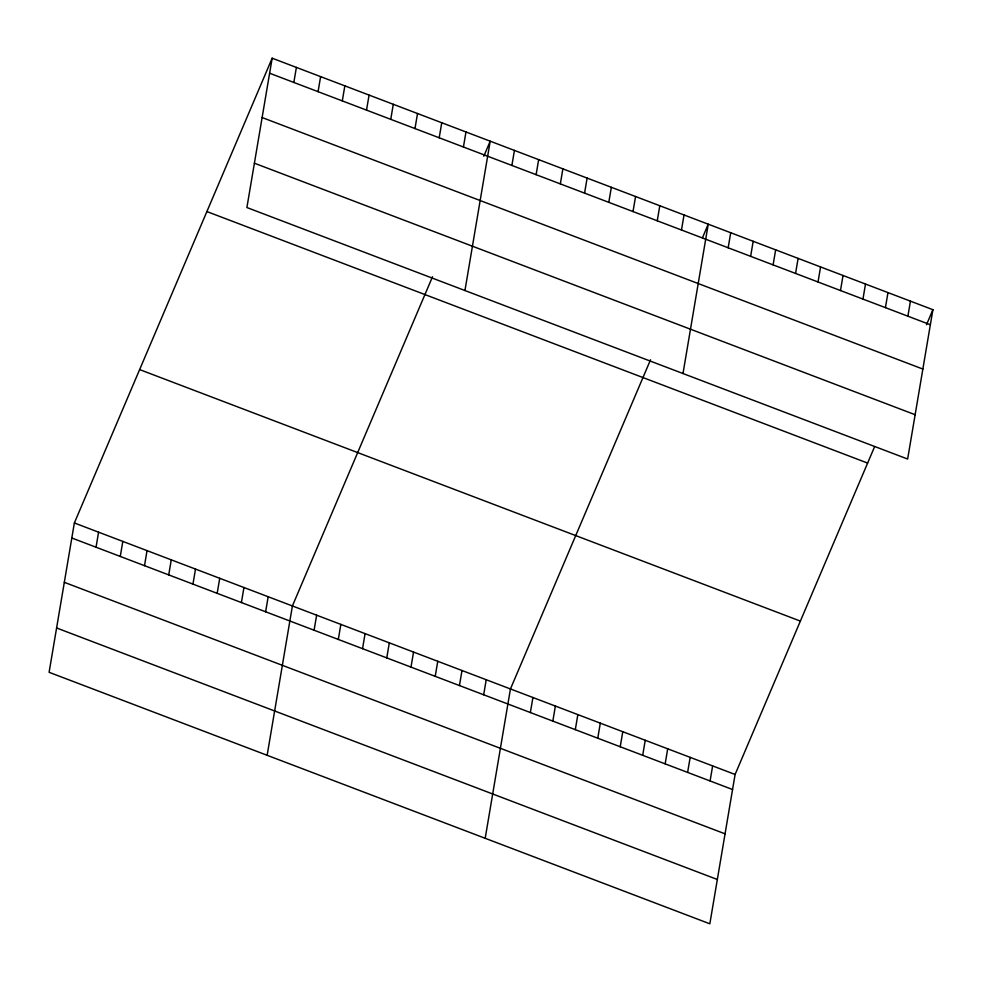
<?xml version="1.0" encoding="UTF-8"?>
<svg xmlns="http://www.w3.org/2000/svg" width="982" height="982" viewBox="0 0 982 982"><rect width="100%" height="100%" fill="white"/><g stroke="black" fill="none" stroke-linecap="round" stroke-linejoin="round"><path stroke-width="1.47" d="M272.161 58.196L246.899 207.533L907.638 459.036L932.9 309.698L272.161 58.196L74.362 522.964L49.1 672.302L709.839 923.804L735.101 774.467L874.618 446.638M96.04 547.22L98.581 532.183M120.27 556.45L122.811 541.401M144.501 565.669L147.042 550.632M168.72 574.887L171.273 559.85M192.951 584.118L195.492 569.069M293.839 82.451L296.392 67.414M217.182 593.337L219.722 578.288M318.07 91.682L320.611 76.633M241.4 602.555L243.953 587.518M342.301 100.901L344.842 85.851M265.631 611.774L268.172 596.737M366.519 110.119L369.072 95.082M267.141 755.293L292.403 605.955L432.51 276.764M390.75 119.338L393.291 104.301M314.08 630.223L316.634 615.186M414.981 128.568L417.522 113.519M338.311 639.442L340.852 624.405M439.2 137.787L441.753 122.75M362.542 648.672L365.083 633.623M463.43 147.005L465.971 131.969M386.773 657.891L389.314 642.842M464.94 290.525L490.202 141.187L483.795 156.248M410.992 667.109L413.545 652.073M511.892 165.455L514.433 150.406M435.222 676.328L437.763 661.291M536.111 174.673L538.664 159.636M459.453 685.559L461.994 670.51M560.341 183.892L562.882 168.855M483.672 694.777L486.225 679.74M584.572 193.123L587.113 178.073M485.194 838.297L510.444 688.959L650.55 359.756M608.791 202.341L611.344 187.304M530.366 712.551L532.907 697.515M633.022 211.56L635.563 196.523M552.829 721.107L555.382 706.058M657.253 220.79L659.794 205.741M575.305 729.651L577.846 714.614M681.471 230.009L684.024 214.96M597.768 738.206L600.309 723.157M682.993 373.528L708.243 224.191L702.425 237.877M620.231 746.762L622.772 731.713M728.165 247.783L730.718 232.734M642.694 755.305L645.235 740.268M750.629 256.327L753.182 241.29M665.158 763.861L667.699 748.812M773.104 264.882L775.645 249.845M687.621 772.404L690.174 757.368M795.567 273.438L798.108 258.389M710.084 780.96L712.637 765.923M818.031 281.981L820.571 266.944M840.494 290.537L843.035 275.5M862.957 299.093L865.51 284.043M885.42 307.636L887.973 292.599M907.896 316.192L910.437 301.155M926.492 324.76L932.9 309.698M269.62 73.233L930.359 324.747M262.12 117.545L922.859 369.06M254.399 163.208L915.138 414.723M206.883 211.56L867.622 463.074M139.628 369.588L800.379 621.103M74.362 522.964L735.101 774.467M71.809 538.001L732.56 789.516M64.321 582.326L725.06 833.828M56.6 627.977L717.339 879.491"/></g></svg>
